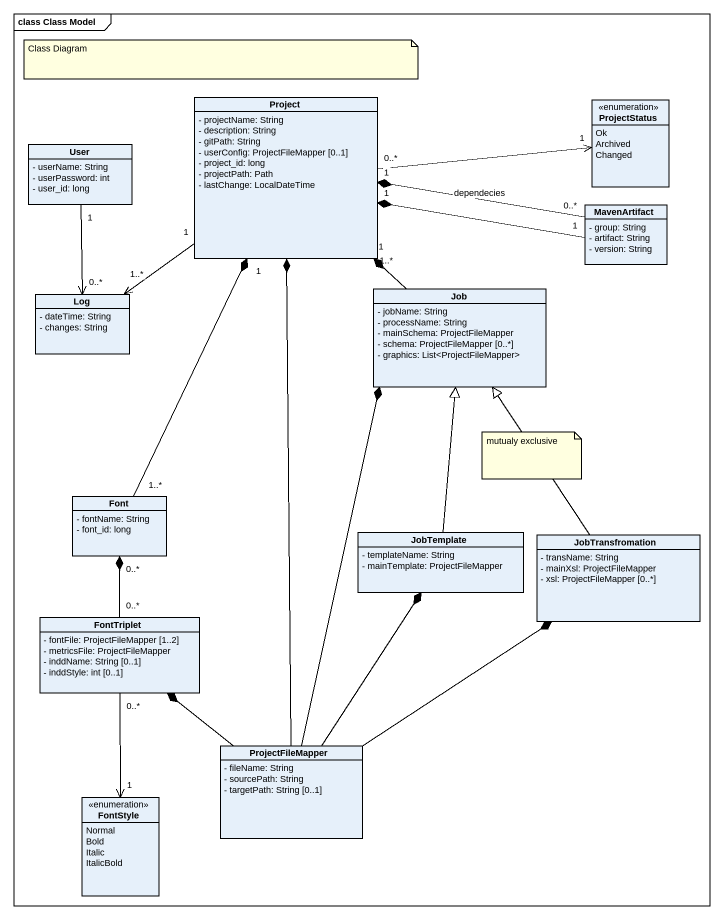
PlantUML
@startuml
mainframe class Class Model
hide circle
hide empty members
skinparam classAttributeIconSize 0
class Project {
  - projectName: String
  - description: String
  - gitPath: String
  - userConfig: ProjectFileMapper [0..1]
  - project_id: long
  - projectPath: Path
  - lastChange: LocalDateTime
}
enum ProjectStatus {
  Ok
  Archived
  Changed
}
class User {
  - userName: String
  - userPassword: int
  - user_id: long
}
class MavenArtifact {
  - group: String
  - artifact: String
  - version: String
}
class Job {
  - jobName: String
  - processName: String
  - mainSchema: ProjectFileMapper
  - schema: ProjectFileMapper [0..*]
  - graphics: List<ProjectFileMapper>
}
class Log {
  - dateTime: String
  - changes: String
}
class Font {
  - fontName: String
  - font_id: long
}
class JobTemplate {
  - templateName: String
  - mainTemplate: ProjectFileMapper
}
class JobTransfromation {
  - transName: String
  - mainXsl: ProjectFileMapper
  - xsl: ProjectFileMapper [0..*]
}
class FontTriplet {
  - fontFile: ProjectFileMapper [1..2]
  - metricsFile: ProjectFileMapper
  - inddName: String [0..1]
  - inddStyle: int [0..1]
}
class ProjectFileMapper {
  - fileName: String
  - sourcePath: String
  - targetPath: String [0..1]
}
enum FontStyle {
  Normal
  Bold
  Italic
  ItalicBold
}
Project "0..*" -right-> "1" ProjectStatus
Project "1" --> "1..*" Log
User "1" --> "0..*" Log
MavenArtifact "1" -left-* "1" Project
MavenArtifact "0..*" -left-* "1" Project : dependecies
Job "1..*" -up-* "1" Project
Font "1..*" -up-* "1" Project
JobTemplate -up-|> Job
JobTransfromation -up-|> Job
FontTriplet "0..*" -up-* "0..*" Font
FontTriplet "0..*" --> "1" FontStyle
ProjectFileMapper -up-* Project
ProjectFileMapper -up-* Job
ProjectFileMapper -up-* JobTemplate
ProjectFileMapper -up-* JobTransfromation
ProjectFileMapper -up-* FontTriplet
note as N1
  Class Diagram
end note
note as N2
  mutualy exclusive
end note
@enduml
